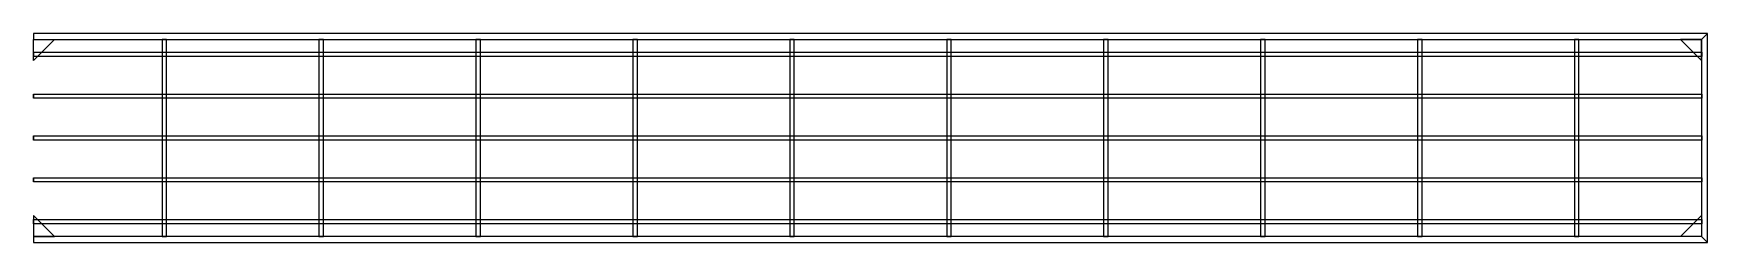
# Model space of a CAD drawing. Header units: millimetres. Extents: x -1003406 to 3312184, y 81337 to 716393.
# Drawn here: x 1609823 to 1625823, y 374237 to 376237 of the extents above; entities that cross this region are included whole.
import ezdxf

# ---------------------------------------------------------------- set-up
doc = ezdxf.new("R2010")
doc.units = ezdxf.units.MM
doc.header["$LTSCALE"] = 10
doc.layers.get('0').update_dxf_attribs({"linetype": 'CONTINUOUS'})
doc.layers.add('W-STEEL_FRAME钢架', color=3, linetype='CONTINUOUS')
doc.layers.add('W-STEEL_KEEL钢龙骨', color=5, linetype='CONTINUOUS')

# ---------------------------------------------------------------- blocks, each defined once
blk = doc.blocks.new('*U836')
at = {"layer": 'W-STEEL_KEEL钢龙骨'}
blk.add_lwpolyline([(-21.5, -942), (21.5, -942), (21.5, 942), (-21.5, 942)], close=True, dxfattribs=at)
blk = doc.blocks.new('*U837')
at = {"layer": 'W-STEEL_FRAME钢架', "color": 0, "linetype": 'ByBlock', "lineweight": -2, "transparency": 16777216}
for p in [(0, 0), (1500, 0), (3000, 0), (4500, 0), (6000, 0), (7500, 0), (9000, 0), (10500, 0), (12000, 0), (13500, 0)]:
    blk.add_blockref('*U836', p, dxfattribs=at)
blk = doc.blocks.new('*U838')
at = {"layer": 'W-STEEL_KEEL钢龙骨', "color": 1}
blk.add_lwpolyline([(-7971, -20), (-7971, 20), (7971, 20), (7971, -20)], close=True, dxfattribs=at)
blk = doc.blocks.new('*U839')
at = {"color": 0, "linetype": 'ByBlock', "lineweight": -2, "transparency": 16777216}
for p in [(0, 0), (1, 0), (2, 0), (3, 0), (0, -400), (1, -400), (2, -400), (3, -400), (0, -800), (1, -800), (2, -800), (3, -800), (0, -1200), (1, -1200), (2, -1200), (3, -1200), (0, -1600), (1, -1600), (2, -1600), (3, -1600)]:
    blk.add_blockref('*U838', p, dxfattribs=at)

msp = doc.modelspace()

# ---------------------------------------------------------------- linework, layer by layer
at = {"layer": 'W-STEEL_FRAME钢架'}
for points in [[(1625823.4, 376237.2), (1609823.4, 376237.2), (1609823.4, 376179.2), (1625765.4, 376179.2)], [(1625823.4, 376237.2), (1625765.4, 376179.2), (1625765.4, 374295.2), (1625823.4, 374237.2)], [(1625765.4, 374295.2), (1609823.4, 374295.2), (1609823.4, 374237.2), (1625823.4, 374237.2)]]:
    msp.add_lwpolyline(points, close=True, dxfattribs=at)
at = {"layer": 'W-STEEL_FRAME钢架', "color": 1}
for points in [[(1609823.4, 375979.2), (1609823.4, 376179.2), (1610023.4, 376179.2), (1609823.4, 375979.2)], [(1625765.4, 375979.2), (1625765.4, 376179.2), (1625565.4, 376179.2), (1625765.4, 375979.2)], [(1609823.4, 374495.2), (1609823.4, 374295.2), (1610023.4, 374295.2), (1609823.4, 374495.2)], [(1625765.4, 374495.2), (1625765.4, 374295.2), (1625565.4, 374295.2), (1625765.4, 374495.2)]]:
    msp.add_lwpolyline(points, dxfattribs=at)

# ---------------------------------------------------------------- block references
at = {"color": 0}
msp.add_blockref('*U839', (1617794.4, 376037.2), dxfattribs=at)
at = {"layer": 'W-STEEL_FRAME钢架'}
msp.add_blockref('*U837', (1611073.4, 375237.2), dxfattribs=at)

doc.saveas('drawing.dxf')
